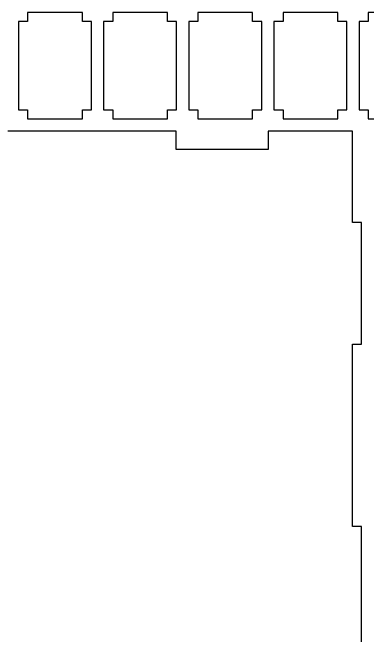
# Model space of a CAD drawing. Header units: millimetres. Extents: x 6 to 592, y 6 to 390.
# Drawn here: x 154.2 to 271, y 146.2 to 351 of the extents above; entities that cross this region are included whole.
import ezdxf

# ---------------------------------------------------------------- set-up
doc = ezdxf.new("R2010")
doc.units = ezdxf.units.MM
doc.layers.add('CUT', color=1, linetype='Continuous')

msp = doc.modelspace()

# ---------------------------------------------------------------- linework, layer by layer
at = {"layer": 'CUT'}
for points in [[(156.2, 319), (159.2, 319), (159.2, 316), (177.2, 316), (177.2, 319), (180.2, 319), (180.2, 348), (177.2, 348), (177.2, 351), (159.2, 351), (159.2, 348), (156.2, 348), (156.2, 319)], [(184.2, 319), (187.2, 319), (187.2, 316), (205.2, 316), (205.2, 319), (208.2, 319), (208.2, 348), (205.2, 348), (205.2, 351), (187.2, 351), (187.2, 348), (184.2, 348), (184.2, 319)], [(212.2, 319), (215.2, 319), (215.2, 316), (233.2, 316), (233.2, 319), (236.2, 319), (236.2, 348), (233.2, 348), (233.2, 351), (215.2, 351), (215.2, 348), (212.2, 348), (212.2, 319)], [(240.2, 319), (243.2, 319), (243.2, 316), (261.2, 316), (261.2, 319), (264.2, 319), (264.2, 348), (261.2, 348), (261.2, 351), (243.2, 351), (243.2, 348), (240.2, 348), (240.2, 319)], [(268.2, 319), (271.2, 319), (271.2, 316), (289.2, 316), (289.2, 319), (292.2, 319), (292.2, 348), (289.2, 348), (289.2, 351), (271.2, 351), (271.2, 348), (268.2, 348), (268.2, 319)]]:
    msp.add_lwpolyline(points, close=True, dxfattribs=at)
msp.add_lwpolyline([(269, 142), (269, 182), (266, 182), (266, 242), (269, 242), (269, 282), (266, 282), (266, 312), (238.3, 312), (238.3, 305.9), (208, 305.9), (208, 312), (152.7, 312)], dxfattribs=at)

doc.saveas('drawing.dxf')
